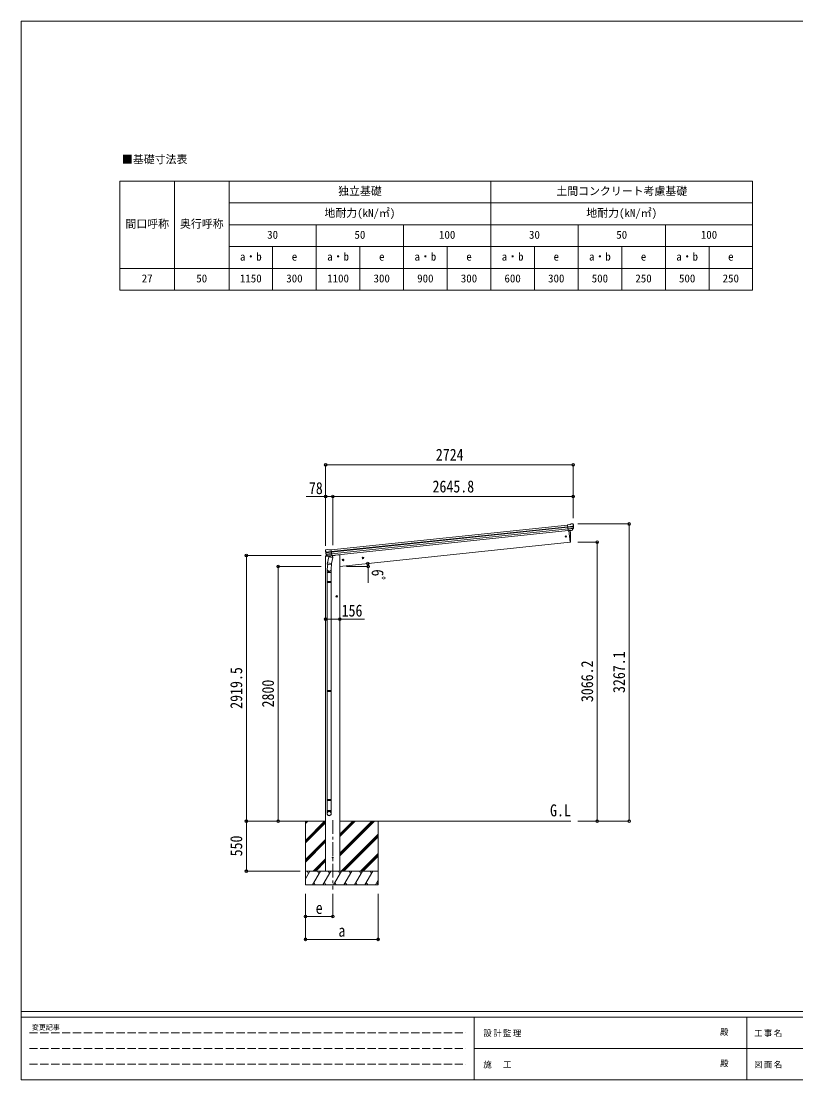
# Model space of a CAD drawing. Units: millimetres at full size, sheet at 1:30; some dimension numbers follow another scale. Extents: x -8432 to 8432, y -5820 to 5820.
# Drawn here: x -8432 to 89, y -5820 to 5820 of the extents above; entities that cross this region are included whole.
import ezdxf
from ezdxf.enums import TextEntityAlignment as Align

# ---------------------------------------------------------------- set-up
doc = ezdxf.new("R2010")
doc.units = ezdxf.units.MM
doc.header["$LTSCALE"] = 30
doc.header["$PDMODE"] = 32
doc.header["$PDSIZE"] = 30
doc.linetypes.add('CHAIN1', pattern=[8, 5, -1, 1, -1])
doc.linetypes.add('DASHED3', pattern=[4, 3, -1])
for name, color, linetype, lineweight in [('0-0_0', 7, 'Continuous', 9), ('0-1_本体', 5, 'CHAIN1', 9), ('0-3_ELV2', 4, 'Continuous', 9), ('0-6_OTH_LINE', 6, 'Continuous', 9), ('0-9_OUTLINE', 7, 'Continuous', 9), ('0-E_DET2', 7, 'Continuous', 18), ('F-0_240', 7, 'Continuous', 9)]:
    doc.layers.add(name, color=color, linetype=linetype, lineweight=lineweight)
doc.layers.add('0-7_SHAPE', color=7, linetype='Continuous')
doc.styles.add('ＭＳ ゴシック', font='')
doc.styles.get('ＭＳ ゴシック').set_extended_font_data('MS Gothic')

msp = doc.modelspace()

# ---------------------------------------------------------------- linework, layer by layer
at = {"layer": '0-0_0'}
for p, q in [((-5533.73, -2975.55), (-5082.59, -2975.55)), ((-5304.84, -2975.55), (-5304.84, -3675.55)), ((-5304.84, -3186.77), (-5093.61, -2975.55)), ((-5304.84, -3002.93), (-5277.46, -2975.55)), ((-5304.84, -2988.79), (-5291.6, -2975.55)), ((-5304.84, -3200.92), (-5082.59, -2978.67)), ((-5304.84, -3215.06), (-5082.59, -2992.81)), ((-4927.09, -2975.55), (-2387.14, -2975.55)), ((-4927.09, -3357.81), (-4544.83, -2975.55)), ((-4927.09, -3329.52), (-4573.11, -2975.55)), ((-4927.09, -3343.67), (-4558.97, -2975.55)), ((-4927.09, -3145.68), (-4756.96, -2975.55)), ((-4927.09, -3131.54), (-4771.1, -2975.55)), ((-4927.09, -3117.39), (-4785.24, -2975.55)), ((-4504.84, -2975.55), (-4504.84, -3675.55)), ((-4910.98, -3525.55), (-4504.84, -3119.41)), ((-4896.84, -3525.55), (-4504.84, -3133.55)), ((-5304.84, -3398.91), (-5082.59, -3176.66)), ((-5304.84, -3413.05), (-5082.59, -3190.8)), ((-5304.84, -3427.19), (-5082.59, -3204.94)), ((-4882.7, -3525.55), (-4504.84, -3147.69)), ((-4698.85, -3525.55), (-4504.84, -3331.54)), ((-4684.71, -3525.55), (-4504.84, -3345.68)), ((-4670.56, -3525.55), (-4504.84, -3359.82)), ((-5219.35, -3525.55), (-5082.59, -3388.79)), ((-5205.21, -3525.55), (-5082.59, -3402.93)), ((-5191.06, -3525.55), (-5082.59, -3417.07)), ((-4504.84, -3525.55), (-5304.84, -3525.55)), ((-5304.84, -3609.38), (-5256.44, -3525.55)), ((-5271.44, -3551.53), (-5286.44, -3525.55)), ((-5227.57, -3675.55), (-5140.97, -3525.55)), ((-5155.97, -3551.53), (-5170.97, -3525.55)), ((-5112.1, -3675.55), (-5025.5, -3525.55)), ((-5040.5, -3551.53), (-5055.5, -3525.55)), ((-4996.63, -3675.55), (-4910.03, -3525.55)), ((-4925.03, -3551.53), (-4940.03, -3525.55)), ((-4881.16, -3675.55), (-4794.56, -3525.55)), ((-4809.56, -3551.53), (-4824.56, -3525.55)), ((-4765.69, -3675.55), (-4679.09, -3525.55)), ((-4709.09, -3525.55), (-4694.09, -3551.53)), ((-4650.22, -3675.55), (-4563.62, -3525.55)), ((-4578.62, -3551.53), (-4593.62, -3525.55)), ((-5304.84, -3675.55), (-4504.84, -3675.55)), ((-5212.58, -3649.57), (-5197.58, -3675.55)), ((-5097.1, -3649.57), (-5082.1, -3675.55)), ((-4981.63, -3649.57), (-4966.64, -3675.55)), ((-4866.16, -3649.57), (-4851.17, -3675.55)), ((-4750.69, -3649.57), (-4735.7, -3675.55)), ((-4635.22, -3649.57), (-4620.23, -3675.55)), ((-4534.75, -3675.55), (-4504.84, -3623.74)), ((-4519.75, -3649.57), (-4504.84, -3675.4))]:
    msp.add_line(p, q, dxfattribs=at)
at = {"layer": '0-1_本体'}
msp.add_line((-5004.84, -2966.56), (-5004.84, -3725.77), dxfattribs=at)
at = {"layer": '0-3_ELV2'}
for p, q in [((-5022.68, 6.46), (-2420.93, 279.91)), ((-5020.7, -12.44), (-2418.95, 261.02)), ((-5020.27, -16.62), (-2418.51, 256.84)), ((-5018.17, -36.48), (-2416.42, 236.98)), ((-2394.62, 284.69), (-2421.14, 281.9)), ((-2414.36, 217.35), (-2421.14, 281.9)), ((-2418.98, 261.37), (-2359.25, 267.65)), ((-2358.77, 261.78), (-2418.37, 255.52)), ((-2359.6, 245.03), (-2416.64, 239.03)), ((-2360.99, 240.37), (-2416.17, 234.57)), ((-2394.62, 284.69), (-2383.02, 291.66)), ((-2381.79, 292.07), (-2368.3, 293.49)), ((-2369.55, 223.79), (-2360.1, 242.09)), ((-2368.5, 223.36), (-2358.38, 241.62)), ((-2364.64, 292.4), (-2364.64, 292.4)), ((-2364.64, 292.4), (-2359.46, 288.21)), ((-2358.07, 284.51), (-2358.38, 286.36)), ((-2414.66, 220.24), (-5016.41, -53.21)), ((-2371, 222.13), (-2414.38, 217.58)), ((-2414.36, 217.35), (-2404.41, 218.39)), ((-2407.48, 218.07), (-2394.09, 90.68)), ((-2404.41, 218.39), (-2404.14, 218.33)), ((-2404.14, 218.33), (-2378.81, 220.99)), ((-2378.81, 220.99), (-2378.56, 221.11)), ((-2378.56, 221.11), (-2370.86, 221.92)), ((-5083.84, 2.65), (-5084.54, 1.79)), ((-5080.34, 6.97), (-5083.84, 2.65)), ((-5080.34, 6.97), (-5080.34, 6.97)), ((-5076.99, 8.79), (-5076.98, 8.8)), ((-5049.41, 5.66), (-5022.89, 8.45)), ((-5016.11, -56.11), (-5022.89, 8.45)), ((-2394.09, 90.68), (-4927.59, -175.6)), ((-2394.09, 90.68), (-2392.03, 90.97)), ((-5084.84, -60.71), (-5085.74, -67.54)), ((-5085.74, -67.54), (-5052.01, -63.99)), ((-5085.13, -2.12), (-5085.21, -0.24)), ((-5082.59, -3525.55), (-5082.59, -67.21)), ((-5065.33, -56.34), (-5082.18, -58.11)), ((-5020.73, -12.08), (-5080.47, -18.36)), ((-5079.72, -24.2), (-5020.12, -17.94)), ((-5062.21, -59.76), (-5075.91, -44)), ((-5075.42, -40.42), (-5018.39, -34.42)), ((-5061.27, -59.12), (-5074.32, -43.19)), ((-5073.09, -44.69), (-5017.92, -38.89)), ((-5051.91, -59.87), (-5059.6, -60.68)), ((-5059.51, -60.44), (-5016.13, -55.88)), ((-5058.76, -60.68), (-5057.19, -60.52)), ((-5057.19, -60.52), (-5019.65, -56.57)), ((-5051.64, -59.93), (-5051.91, -59.87)), ((-5026.31, -57.27), (-5051.64, -59.93)), ((-5026.05, -57.15), (-5026.31, -57.27)), ((-5016.11, -56.11), (-5026.05, -57.15)), ((-5019.65, -56.57), (-5018.09, -56.41)), ((-5011.99, -59.79), (-4982.72, -56.71)), ((-4977.86, -49.16), (-4978.29, -52.39)), ((-4891.66, -96.91), (-4897.73, -101.32)), ((-4897.73, -101.32), (-4896.95, -108.78)), ((-4896.95, -108.78), (-4890.09, -111.84)), ((-4884.8, -99.96), (-4891.66, -96.91)), ((-4672.86, -73.91), (-4678.94, -78.32)), ((-4678.94, -78.32), (-4678.15, -85.79)), ((-4678.15, -85.79), (-4671.3, -88.84)), ((-4666.01, -76.96), (-4672.86, -73.91)), ((-4961.09, -497.59), (-4967.59, -501.35)), ((-4967.59, -501.35), (-4967.59, -508.85)), ((-4967.59, -508.85), (-4961.09, -512.6)), ((-4954.59, -501.35), (-4961.09, -497.59))]:
    msp.add_line(p, q, dxfattribs=at)
for points in [[(-5063.5, 10.21), (-5063.5, 10.21), (-5076.98, 8.8)], [(-5049.41, 5.66), (-5062.21, 10.07), (-5062.21, 10.07)], [(-4927.09, -3525.55), (-4927.09, -46.55), (-4947.09, -46.55), (-4977.95, -49.79)], [(-4890.09, -111.84), (-4884.02, -107.42), (-4884.8, -99.96)], [(-4671.3, -88.84), (-4665.22, -84.43), (-4666.01, -76.96)], [(-4961.09, -512.6), (-4954.59, -508.85), (-4954.59, -501.35)]]:
    msp.add_lwpolyline(points, dxfattribs=at)
for centre, radius in [((-2440.88, 153.23), 6.5), ((-4890.88, -104.37), 8.5), ((-4890.88, -104.37), 7.7), ((-4890.88, -104.37), 6.5), ((-4672.08, -81.38), 8.5), ((-4672.08, -81.38), 7.7), ((-4672.08, -81.38), 6.5), ((-4961.09, -505.1), 8.5), ((-4961.09, -505.1), 7.7), ((-4961.09, -505.1), 6.5), ((-5004.84, -3375.55), 4.5)]:
    msp.add_circle(centre, radius, dxfattribs=at)
for centre, radius, start, end in [((-2381.48, 289.09), 3, 96.02369, 120.97631), ((-2367.78, 288.52), 5, 51.04426, 95.95574), ((-2551.63, 262.86), 192.44, 1.4271, 6.57578), ((-2362.77, 243.47), 3, 332.69111, 354.20009), ((-2558.96, 263.39), 200.2, 354.20009, 359.53883), ((-2313.97, 269.76), 45.32, 182.67122, 185.64518), ((-2358.58, 260.45), 1.35, 95.1605, 97.91927), ((-2355.97, 262), 2.74, 179.02151, 184.43412), ((-2361, 243.07), 3, 331, 354.13916), ((-2558.96, 263.39), 202, 354.13916, 6), ((-3288.69, 130.89), 900, 357.63919, 5.64987), ((-2371.12, 224.81), 2.99, 285.2717, 331.00739), ((-5076.46, 3.82), 5, 96.04426, 140.95574), ((-5063.19, 7.23), 3, 71.02369, 95.97631), ((-2392.45, 93.94), 3, 278, 357.63919), ((-4884.24, 19), 202, 186, 197.86084), ((-5081.86, -61.1), 3, 96, 172.5), ((-4891.3, 16.95), 192.44, 185.42422, 190.5729), ((-5125.19, -25.71), 45.32, 6.35482, 9.32878), ((-5082.5, -24.57), 2.74, 7.56588, 12.97849), ((-5079.63, -25.55), 1.35, 94.08073, 96.8395), ((-4884.24, 19), 200.2, 192.46117, 197.79991), ((-5073.64, -42.04), 3, 197.86084, 221), ((-5072, -41.29), 3, 197.79991, 219.30889), ((-5059.95, -57.8), 2.99, 220.99261, 266.7283), ((-5058.81, -60.18), 0.5, 240.73754, 276), ((-5018.14, -55.91), 0.5, 276, 311.26246), ((-4983.25, -51.74), 5, 276, 352.5)]:
    msp.add_arc(centre, radius, start, end, dxfattribs=at)
for centre, major_axis, ratio, start_param, end_param in [((-2360.33, 284.9), (-0.87, 5.91), 0.020485, 0.67143203, 1.56913061), ((-2365.72, 289.42), (5.88, -1.31), 0.24881, 0.46058498, 0.46410383), ((-2361.35, 285.88), (-2.34, 1.9), 0.995767, 3.98597162, 4.71238898), ((-2556.66, 241.45), (-20.92, 199.05), 0.994373, 4.71137894, 4.7277536), ((-2371.32, 225.11), (-0.11, 3), 0.642905, 3.24593831, 4.20392797), ((-2371.18, 224.91), (1.66, -2.51), 0.997631, 5.80419048, 5.89294842), ((-2371.25, 225.02), (3.53, -2.11), 0.650902, 5.25614477, 5.32895537), ((-2368.88, 225.37), (1.08, 3.13), 0.040856, 2.11350352, 2.14162489), ((-5082.21, -0.1), (1.9, 2.34), 0.995767, 1.57079633, 2.29721369), ((-5078.66, 4.28), (-5.48, -2.51), 0.24881, 5.81908147, 5.82260033), ((-5083, -1.26), (-0.38, 5.97), 0.020485, 4.7140547, 5.61175327), ((-4881.93, -2.95), (-20.92, 199.05), 0.994373, 4.71137894, 4.7277536), ((-4881.93, -2.95), (-20.92, 199.05), 0.994373, 1.55543171, 1.57180637), ((-5062.25, -57.72), (-1.71, 2.84), 0.040856, 4.14156042, 4.16968179), ((-5059.82, -57.46), (-0.51, 2.96), 0.642905, 2.07925734, 3.03724699), ((-5059.86, -57.57), (-3.02, -2.79), 0.650902, 0.95422993, 1.02704053), ((-5059.91, -57.69), (-1.1, -2.8), 0.997631, 0.39023689, 0.47899483)]:
    msp.add_ellipse(centre, major_axis=major_axis, ratio=ratio, start_param=start_param, end_param=end_param, dxfattribs=at)
at = {"layer": '0-6_OTH_LINE'}
for p, q in [((-5082.59, 941.51), (-5082.59, 50.43)), ((-5082.59, 941.51), (-2359.04, 941.51)), ((-2359.04, 941.51), (-2359.04, 354.33)), ((-5082.59, 592.51), (-5296.12, 592.51)), ((-5082.59, 592.51), (-5082.59, 354.33)), ((-5004.84, 592.51), (-5082.59, 592.51)), ((-2359.04, 592.51), (-5004.84, 592.51)), ((-5004.84, 592.51), (-5004.84, 58.6)), ((-2359.04, 592.51), (-2359.04, 354.33)), ((-1744.35, 291.51), (-2308.21, 291.51)), ((-1744.35, 291.51), (-1744.35, -2975.55)), ((-2095.35, 90.68), (-2308.21, 90.68)), ((-2095.35, 90.68), (-2095.35, -2975.55)), ((-5954.84, -2975.55), (-5954.84, -56.06)), ((-5954.84, -56.06), (-5133.09, -56.06)), ((-5605.84, -2975.55), (-5605.84, -175.55)), ((-5605.84, -175.55), (-5133.09, -175.55)), ((-4927.09, -755.1), (-5082.59, -755.1)), ((-5954.84, -2975.55), (-5364.45, -2975.55)), ((-5954.84, -3525.55), (-5954.84, -2975.55)), ((-5605.84, -2975.55), (-5364.45, -2975.55)), ((-2095.35, -2975.55), (-2308.21, -2975.55)), ((-1744.35, -2975.55), (-2308.21, -2975.55)), ((-5954.84, -3525.55), (-5364.45, -3525.55)), ((-5304.84, -4275.55), (-5304.84, -3776.55)), ((-5304.84, -4025.55), (-5304.84, -3776.55)), ((-5004.84, -4025.55), (-5004.84, -3776.55)), ((-4504.84, -4275.55), (-4504.84, -3776.55)), ((-5304.84, -4025.55), (-5004.84, -4025.55)), ((-5304.84, -4275.55), (-4504.84, -4275.55))]:
    msp.add_line(p, q, dxfattribs=at)
at = {"layer": '0-6_OTH_LINE', "lineweight": 18}
for p, q in [((-4615.44, -175.6), (-4853.23, -175.6)), ((-4615.44, -175.6), (-4615.44, -357.1)), ((-4927.09, -755.1), (-4655.04, -755.1))]:
    msp.add_line(p, q, dxfattribs=at)
at = {"layer": '0-6_OTH_LINE'}
msp.add_arc((-4853.23, -175.6), 237.79, 0, 7.8733, dxfattribs=at)
for p in [(-5082.59, 941.51), (-2359.04, 941.51), (-5082.59, 592.51), (-5004.84, 592.51), (-2359.04, 592.51), (-1744.35, 291.51), (-2095.35, 90.68), (-5954.84, -56.06), (-5605.84, -175.55), (-4617.68, -143.03), (-4615.44, -175.6), (-5082.59, -755.1), (-4927.09, -755.1), (-5954.84, -2975.55), (-5605.84, -2975.55), (-2095.35, -2975.55), (-1744.35, -2975.55), (-5954.84, -3525.55), (-5304.84, -4025.55), (-5004.84, -4025.55), (-5304.84, -4275.55), (-4504.84, -4275.55)]:
    msp.add_point(p, dxfattribs=at)
at = {"layer": '0-9_OUTLINE'}
for p, q in [((-5048.77, -69.04), (-5062.13, -134.7)), ((-5058.76, -60.68), (-5018.09, -56.41)), ((-5055.4, -60.98), (-5055.55, -61.71)), ((-5054.93, -62.84), (-5030.18, -72.59)), ((-5003.89, -78.17), (-5048.77, -69.04)), ((-5046.6, -66.12), (-5047.26, -69.35)), ((-5025.79, -57.6), (-5028.71, -71.95)), ((-5017.25, -143.83), (-5003.89, -78.17)), ((-5016.27, -54.52), (-5015.35, -54.71)), ((-5015.35, -54.71), (-5004.15, -71.63)), ((-5004.15, -71.63), (-5005.41, -77.87)), ((-5067.43, -242.87), (-5067.43, -208.52)), ((-5059.72, -149.99), (-5065.28, -205.71)), ((-5064.61, -146.95), (-5062.12, -134.7)), ((-5064.4, -148.34), (-5064.4, -148.34)), ((-5063.06, -149.31), (-5022.1, -157.64)), ((-5017.25, -143.83), (-5062.13, -134.7)), ((-5016.82, -141.69), (-5023.47, -209.44)), ((-5021.43, -208.21), (-5021.43, -242.87)), ((-5017.26, -143.83), (-5019.8, -156.3)), ((-5021.43, -242.87), (-5067.43, -242.87)), ((-5067.43, -341.61), (-5066.43, -339.61)), ((-5021.43, -341.61), (-5067.43, -341.61)), ((-5022.43, -339.61), (-5066.43, -339.61)), ((-5065.43, -242.87), (-5065.43, -339.61)), ((-5023.43, -242.87), (-5023.43, -339.61)), ((-5021.43, -341.61), (-5022.43, -339.61)), ((-5021.43, -341.61), (-5021.43, -349.61)), ((-5021.43, -349.61), (-5067.43, -349.61)), ((-5022.43, -351.61), (-5066.43, -351.61)), ((-5065.43, -351.61), (-5065.43, -1537.8)), ((-5023.43, -351.61), (-5023.43, -1537.8)), ((-5021.43, -349.61), (-5022.43, -351.61)), ((-5067.43, -1539.8), (-5066.43, -1537.8)), ((-5021.43, -1539.8), (-5067.43, -1539.8)), ((-5021.43, -1547.8), (-5067.43, -1547.8)), ((-5022.43, -1537.8), (-5066.43, -1537.8)), ((-5022.43, -1549.8), (-5066.43, -1549.8)), ((-5065.43, -1549.8), (-5065.43, -2735.99)), ((-5023.43, -1549.8), (-5023.43, -2735.99)), ((-5021.43, -1539.8), (-5022.43, -1537.8)), ((-5021.43, -1547.8), (-5022.43, -1549.8)), ((-5021.43, -1539.8), (-5021.43, -1547.8)), ((-5067.43, -2737.99), (-5066.43, -2735.99)), ((-5021.43, -2737.99), (-5067.43, -2737.99)), ((-5021.43, -2745.99), (-5067.43, -2745.99)), ((-5022.43, -2735.99), (-5066.43, -2735.99)), ((-5022.43, -2747.99), (-5066.43, -2747.99)), ((-5065.43, -2747.99), (-5065.43, -2857.99)), ((-5023.43, -2747.99), (-5023.43, -2857.99)), ((-5021.43, -2737.99), (-5022.43, -2735.99)), ((-5021.43, -2745.99), (-5022.43, -2747.99)), ((-5021.43, -2737.99), (-5021.43, -2745.99)), ((-5067.43, -2892.13), (-5067.43, -2857.99)), ((-5021.43, -2857.99), (-5067.43, -2857.99)), ((-5021.43, -2892.13), (-5021.43, -2857.99))]:
    msp.add_line(p, q, dxfattribs=at)
for points in [[(-5067.43, -341.61), (-5067.43, -349.61), (-5066.43, -351.61)], [(-5067.43, -1539.8), (-5067.43, -1547.8), (-5066.43, -1549.8)], [(-5067.43, -2737.99), (-5067.43, -2745.99), (-5066.43, -2747.99)]]:
    msp.add_lwpolyline(points, dxfattribs=at)
for centre, radius, start, end in [((-5058.81, -60.18), 0.5, 240.73754, 276), ((-5055.89, -60.88), 0.5, 348.5, 96), ((-5054.57, -61.91), 1, 168.5, 248.5), ((-5029.71, -71.67), 1.03, 242.53897, 344.46569), ((-5025.21, -57.76), 0.604, 93.09842, 164.70595), ((-5018.14, -55.91), 0.5, 276, 311.26246), ((-5037.43, -208.52), 30, 177.45142, 180), ((-5062.71, -147.37), 1.95, 167.54017, 209.97766), ((-5062.66, -147.35), 2, 209.90962, 258.5), ((-5021.7, -155.68), 2, 258.5, 341.96843)]:
    msp.add_arc(centre, radius, start, end, dxfattribs=at)
for centre, major_axis, ratio, start_param, end_param in [((-5044.43, -208.21), (23, 0), 0.996195, 2.62193603, 6.60747969), ((-5044.43, -208.21), (21, 0), 0.996195, 3.02154981, 6.2247991), ((-5044.43, -2890.39), (-23, 0), 0.996195, 3.14159265, 6.28318531), ((-5044.43, -2892.13), (-23, 0), 0.996195, 3.14159265, 6.28318531), ((-5044.43, -2892.13), (0, -23.43), 0.981806, 4.71238898, 7.85398163)]:
    msp.add_ellipse(centre, major_axis=major_axis, ratio=ratio, start_param=start_param, end_param=end_param, dxfattribs=at)
msp.add_ellipse((-5044.43, -2892.13), major_axis=(21, 0), ratio=0.996195, dxfattribs=at)
at = {"layer": '0-E_DET2'}
for p, q in [((-7345.73, 4061.13), (-385.73, 4061.13)), ((-7345.73, 4061.13), (-7345.73, 2861.13)), ((-6745.73, 4061.13), (-6745.73, 2861.13)), ((-6145.73, 4061.13), (-6145.73, 2861.13)), ((-3265.73, 4061.13), (-3265.73, 2861.13)), ((-385.73, 4061.13), (-385.73, 2861.13)), ((-6145.73, 3821.13), (-385.73, 3821.13)), ((-6145.73, 3581.13), (-385.73, 3581.13)), ((-5185.73, 3581.13), (-5185.73, 2861.13)), ((-4225.73, 3581.13), (-4225.73, 2861.13)), ((-2305.73, 3581.13), (-2305.73, 2861.13)), ((-1345.73, 3581.13), (-1345.73, 2861.13)), ((-6145.73, 3341.13), (-385.73, 3341.13)), ((-5665.73, 3341.13), (-5665.73, 2861.13)), ((-4705.73, 3341.13), (-4705.73, 2861.13)), ((-3745.73, 3341.13), (-3745.73, 2861.13)), ((-2785.73, 3341.13), (-2785.73, 2861.13)), ((-1825.73, 3341.13), (-1825.73, 2861.13)), ((-865.73, 3341.13), (-865.73, 2861.13)), ((-7345.73, 3101.13), (-385.73, 3101.13)), ((-7345.73, 2861.13), (-385.73, 2861.13))]:
    msp.add_line(p, q, dxfattribs=at)
at = {"layer": 'F-0_240', "color": 5}
for p, q in [((-8432.06, 5820), (-8432.06, -5820)), ((-8432.06, 5820), (8007.94, 5820)), ((-8432.06, -5070), (8007.94, -5070)), ((-8432.06, -5130), (5341.19, -5130)), ((-3448.82, -5130), (-3448.82, -5820)), ((-448.82, -5130), (-448.82, -5820)), ((-3448.82, -5475), (2701.18, -5475)), ((-8432.06, -5820), (8007.94, -5820))]:
    msp.add_line(p, q, dxfattribs=at)
at = {"layer": 'F-0_240', "color": 4, "linetype": 'DASHED3'}
for p, q in [((-8342.06, -5302.5), (-3538.82, -5302.5)), ((-8342.06, -5475), (-3538.82, -5475)), ((-8342.06, -5647.5), (-3538.82, -5647.5))]:
    msp.add_line(p, q, dxfattribs=at)

# ---------------------------------------------------------------- texts
at = {"layer": '0-6_OTH_LINE', "color": 7, "style": 'ＭＳ ゴシック', "width": 0.85}
for s, p in [('2724', (-3870.82, 947.51)), ('78', (-5266.97, 580.23)), ('2645.8', (-3906.94, 598.51)), ('156', (-4906.92, -765.87)), ('e', (-5192.34, -4035.55)), ('a', (-4942.34, -4285.55))]:
    msp.add_text(s, height=132, dxfattribs=at).set_placement(p, align=Align.BOTTOM_LEFT)
for s, rotation, p in [('6ﾟ', 270, (-4615.89, -207.12)), ('3267.1', 90, (-1750.35, -1567.02)), ('3066.2', 90, (-2101.35, -1667.43)), ('2919.5', 90, (-5960.84, -1740.8)), ('2800', 90, (-5611.84, -1725.55)), ('550', 90, (-5960.84, -3363.05))]:
    msp.add_text(s, height=132, rotation=rotation, dxfattribs=at).set_placement(p, align=Align.BOTTOM_LEFT)
at = {"layer": '0-7_SHAPE', "style": 'ＭＳ ゴシック', "width": 0.85}
msp.add_text('G.L', height=132, dxfattribs=at).set_placement((-2614.1, -2962.75), align=Align.BOTTOM_LEFT)
at = {"layer": '0-E_DET2', "style": 'ＭＳ ゴシック'}
for s, p in [('■基礎寸法表', (-7323.33, 4230.85)), ('独立基礎', (-4945.73, 3881.13)), ('土間コンクリート考慮基礎', (-2545.73, 3881.13)), ('地耐力(kN/㎡)', (-5095.73, 3641.13)), ('地耐力(kN/㎡)', (-2215.73, 3641.13)), ('間口呼称', (-7285.73, 3521.13)), ('奥行呼称', (-6685.73, 3521.13)), ('30', (-5725.73, 3401.13)), ('50', (-4765.73, 3401.13)), ('100', (-3835.73, 3401.13)), ('30', (-2845.73, 3401.13)), ('50', (-1885.73, 3401.13)), ('100', (-955.73, 3401.13)), ('a・b', (-6025.73, 3161.13)), ('a・b', (-5065.73, 3161.13)), ('a・b', (-4105.73, 3161.13)), ('a・b', (-3145.73, 3161.13)), ('a・b', (-2185.73, 3161.13)), ('a・b', (-1225.73, 3161.13)), ('e', (-5455.73, 3161.13)), ('e', (-4495.73, 3161.13)), ('e', (-3535.73, 3161.13)), ('e', (-2575.73, 3161.13)), ('e', (-1615.73, 3161.13)), ('e', (-655.73, 3161.13)), ('27', (-7105.73, 2921.13)), ('50', (-6505.73, 2921.13)), ('1150', (-6025.73, 2921.13)), ('300', (-5515.73, 2921.13)), ('1100', (-5065.73, 2921.13)), ('300', (-4555.73, 2921.13)), ('900', (-4075.73, 2921.13)), ('300', (-3595.73, 2921.13)), ('600', (-3115.73, 2921.13)), ('300', (-2635.73, 2921.13)), ('500', (-2155.73, 2921.13)), ('250', (-1675.73, 2921.13)), ('500', (-1195.73, 2921.13)), ('250', (-715.73, 2921.13))]:
    msp.add_text(s, height=87.98, dxfattribs=at).set_placement(p, align=Align.BOTTOM_LEFT)
at = {"layer": 'F-0_240', "style": 'ＭＳ ゴシック'}
for s, height, p in [('変更記事', 54.99, (-8314.83, -5287.5)), ('殿', 65.98, (-744.53, -5347.5)), ('殿', 65.98, (-744.53, -5692.5))]:
    msp.add_text(s, height=height, dxfattribs=at).set_placement(p, align=Align.BOTTOM_LEFT)
at = {"layer": 'F-0_240', "char_height": 65.98, "attachment_point": 7, "style": 'ＭＳ ゴシック'}
for s, insert in [('\\T1.17;設計監理', (-3347.49, -5347.5)), ('\\T1.17;工事名', (-369.71, -5347.5)), ('\\T1.17;施\u3000工', (-3347.49, -5692.5)), ('\\T1.17;図面名', (-369.71, -5692.5))]:
    msp.add_mtext(s, dxfattribs=dict(at, insert=insert))

doc.saveas('drawing.dxf')
